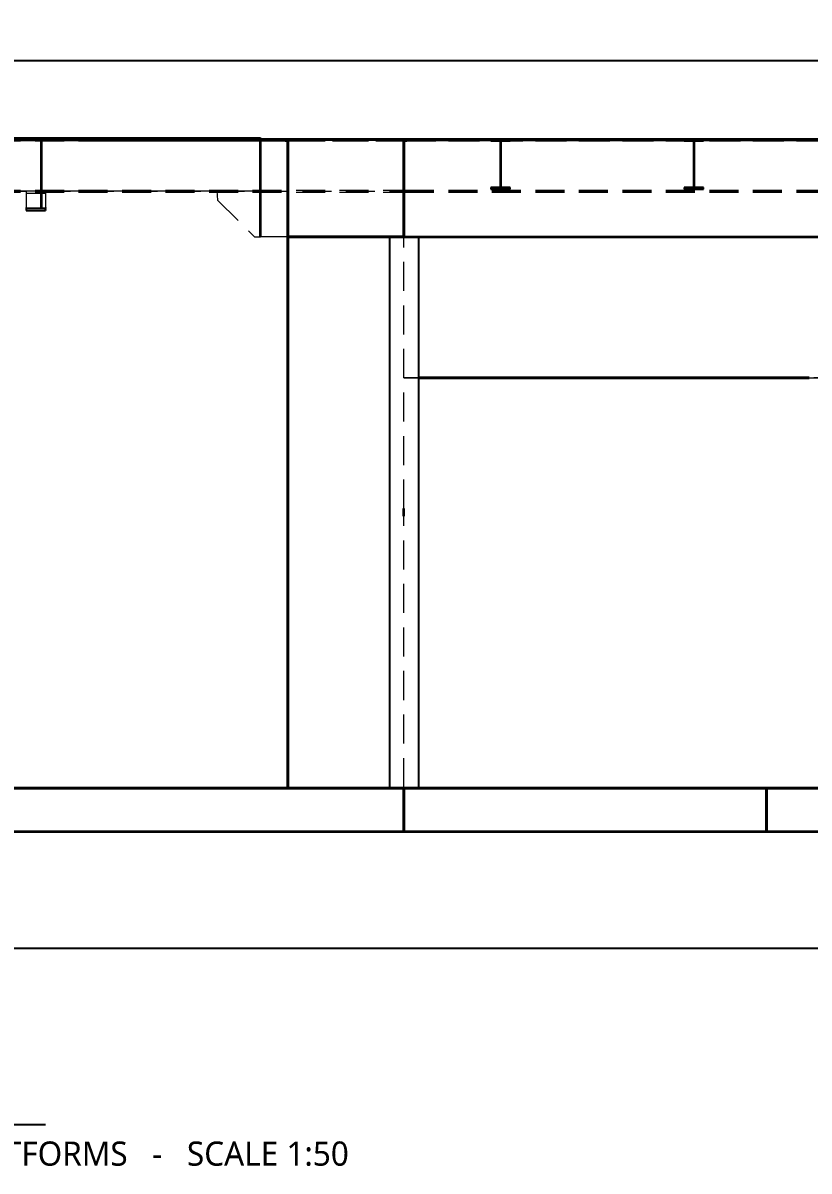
# Model space of a CAD drawing. Header units: millimetres. Extents: x -11795 to 47768, y 22971 to 65021.
# Drawn here: x 2405 to 6470, y 29520 to 35455 of the extents above; entities that cross this region are included whole.
import ezdxf
from ezdxf.enums import TextEntityAlignment as Align

# ---------------------------------------------------------------- set-up
doc = ezdxf.new("R2010")
doc.units = ezdxf.units.MM
doc.linetypes.add('HIDDEN_50', pattern=[225, 150, -75])
for name, color, linetype, lineweight in [('DIMENSIONS', 3, 'Continuous', 18), ('PLATE_HIDDEN', 8, 'HIDDEN_50', 18), ('PLATE_VISIBLE', 7, 'Continuous', 35), ('PROFILE_HIDDEN', 9, 'HIDDEN_50', 18), ('PROFILE_VISIBLE', 4, 'Continuous', 25), ('TEXT', 2, 'Continuous', 25)]:
    doc.layers.add(name, color=color, linetype=linetype, lineweight=lineweight)
doc.styles.add('OpenSans', font='OpenSans-Regular.ttf')
doc.styles.add('OpenSansCondensed-Light', font='OpenSansCondensed-Light.ttf')
doc.dimstyles.new('DIM_1_50', dxfattribs={"dimscale": 50, "dimtxt": 2.5, "dimasz": 2.5, "dimexe": 1.5, "dimexo": 1.5, "dimgap": 1, "dimtad": 1, "dimdec": 0, "dimzin": 12, "dimdsep": 46, "dimtxsty": 'OpenSansCondensed-Light', "dimtsz": 0.00125, "dimcen": 2.5, "dimclrd": 3, "dimclre": 3, "dimclrt": 3, "dimazin": 3, "dimtfac": 0.5, "dimtmove": 2, "dimatfit": 3})

msp = doc.modelspace()

# ---------------------------------------------------------------- linework, layer by layer
at = {"layer": 'PLATE_HIDDEN'}
for p, q in [((1632.1, 34850), (3634, 34850)), ((4370, 34850), (1633, 34850)), ((2500, 34850), (2500, 34585)), ((3559, 34850), (3634, 34850)), ((3634, 34850), (3634, 34349.3)), ((3634, 34850), (3634, 34585)), ((3634, 34349.3), (3634, 34849.6)), ((3634, 34849.6), (4375, 34849.6)), ((4225, 34850), (4375, 34850)), ((4375, 34850), (4375, 34845.1)), ((4375, 34849.6), (4375, 34844.7)), ((4375, 34844.7), (4375, 34849.6)), ((4375, 34849.6), (5470, 34849.6)), ((5380, 34850), (4380, 34850)), ((4860, 34849.6), (4830, 34849.6)), ((4875, 34599.6), (4875, 34849.6)), ((4920, 34849.6), (4890, 34849.6)), ((5620, 34849.6), (6870, 34849.6)), ((6870, 34850), (5830, 34850)), ((5860, 34849.6), (5830, 34849.6)), ((5875, 34599.6), (5875, 34849.6)), ((5920, 34849.6), (5890, 34849.6)), ((3634, 34585), (-200, 34585)), ((-200, 34585), (4370, 34585)), ((2500, 34585), (2500, 34500.8)), ((3634, 34585), (3407.2, 34586)), ((3407.2, 34586), (3411.5, 34538.8)), ((3411.5, 34538.8), (3602.5, 34349.4)), ((3634, 34349.3), (3634, 34585)), ((4380, 34585), (6870, 34585)), ((3602.5, 34349.4), (3634, 34349.3)), ((3777.3, 34349.3), (3634, 34349.3)), ((4375, 32944.6), (4375, 34344.3)), ((4375, 32944.6), (4375, 34344.3)), ((4450, 33620), (4375, 33620)), ((4375, 33620), (4450, 33620)), ((6870, 33620), (6470, 33620)), ((6470, 33620), (6870, 33620)), ((4375, 31505), (4375, 32904.6)), ((4375, 31505), (4375, 32904.6))]:
    msp.add_line(p, q, dxfattribs=at)
at = {"layer": 'PLATE_VISIBLE'}
for p, q in [((-1939.4, 34850.3), (3775.3, 34850.3)), ((-1688.5, 34850), (2938.3, 34850)), ((2797.9, 34850), (-1548.1, 34850)), ((2500, 34495.8), (2500, 34850)), ((2938.3, 34850), (2797.9, 34850)), ((2799.7, 34849.3), (2938.4, 34849.5)), ((3775.3, 34849.3), (2799.7, 34849.3)), ((2938.4, 34849.5), (3775.3, 34849.5)), ((3634, 34849.6), (3559, 34849.6)), ((3634, 34349.3), (3634, 34849.6)), ((3775.3, 34850.3), (3775.3, 31500)), ((3775.3, 31500), (3775.3, 34850.3)), ((3775.3, 34850.3), (3775.3, 31500)), ((4375, 34849.6), (3775.3, 34849.6)), ((3775.3, 34849.6), (3775.3, 34349.3)), ((4375, 34849.6), (4225, 34849.6)), ((4375, 34850), (4370, 34850)), ((4380, 34850), (4375, 34850)), ((4375, 34850), (4375, 34585)), ((4375, 34585), (4375, 34850)), ((4830, 34849.6), (4375, 34849.6)), ((4375, 34849.6), (4375, 34349.3)), ((4375, 34349.3), (4375, 34849.6)), ((4375, 34349.3), (4375, 34849.6)), ((4375, 34845.1), (4375, 34349.3)), ((4375, 34844.7), (4375, 34349.3)), ((4375, 34354.6), (4375, 34844.7)), ((4890, 34849.6), (4860, 34849.6)), ((4875, 34849.6), (4875, 34599.6)), ((5830, 34849.6), (4920, 34849.6)), ((5830, 34850), (5380, 34850)), ((5470, 34849.6), (5620, 34849.6)), ((5890, 34849.6), (5860, 34849.6)), ((5875, 34849.6), (5875, 34599.6)), ((6875, 34849.6), (5920, 34849.6)), ((4370, 34585), (4375, 34585)), ((4375, 34585), (4380, 34585)), ((2500, 34500.8), (2500, 34495.8)), ((3775.3, 34349.3), (4375, 34349.3)), ((4375, 34349.3), (3777.3, 34349.3)), ((4375, 34349.3), (4375, 34354.6)), ((4375, 34349.3), (6875, 34349.3)), ((4375, 34344.3), (4375, 34349.3)), ((4375, 34344.3), (4375, 34349.3)), ((6470, 33620), (4450, 33620)), ((4450, 33620), (6470, 33620)), ((4375, 32904.6), (4375, 32944.6)), ((4375, 32904.6), (4375, 32944.6)), ((3775.3, 31500), (-1939.4, 31500)), ((4375, 31500), (-200, 31500)), ((-200, 31500), (4375, 31500)), ((-200, 31500), (6875, 31500)), ((4375, 31500), (4375, 31505)), ((4375, 31500), (4375, 31505)), ((6250, 31500), (4375, 31500)), ((4375, 31500), (6250, 31500)), ((4375, 31500), (6250, 31500)), ((6250, 31500), (4375, 31500)), ((4375, 31273.1), (4375, 31500)), ((4375, 31500), (4375, 31273.1)), ((4375, 31273.1), (4375, 31500)), ((4375, 31500), (6250, 31500)), ((6875, 31500), (4375, 31500)), ((6250, 31500), (6875, 31500)), ((6875, 31500), (6250, 31500)), ((6250, 31273.1), (6250, 31500)), ((6250, 31500), (6250, 31273.1)), ((6250, 31500), (6250, 31273.1)), ((6875, 31273.1), (-200, 31273.1)), ((6250, 31273.1), (4375, 31273.1))]:
    msp.add_line(p, q, dxfattribs=at)
at = {"layer": 'PROFILE_HIDDEN'}
for p, q in [((-2482.4, 34845), (3760.2, 34845)), ((-2482.4, 34845), (4370, 34845)), ((1631.5, 34850), (3634, 34850)), ((1631.5, 34850), (3634, 34850)), ((2436.5, 34850), (2436.5, 34855)), ((2536.5, 34850), (2436.5, 34850)), ((2440.7, 34855), (2480.7, 34855)), ((2440.7, 34855), (2480.7, 34855)), ((2500.7, 34855), (2530.7, 34855)), ((2500.7, 34855), (2530.7, 34855)), ((2536.5, 34855), (2536.5, 34850)), ((3634, 34855), (3634, 34850)), ((3634, 34850), (3634, 34855)), ((3634, 34845), (3634, 34850)), ((3634, 34850), (3634, 34845)), ((6875, 34844.6), (3634, 34845)), ((6875, 34844.6), (3634, 34845)), ((3780.2, 34845), (4370, 34845)), ((4380, 34845), (6875, 34845)), ((4390, 34845), (6875, 34845)), ((4825, 34849.6), (4825, 34844.6)), ((4825, 34844.6), (4925, 34844.6)), ((4925, 34844.6), (4925, 34849.6)), ((5825, 34849.6), (5825, 34844.6)), ((5825, 34844.6), (5925, 34844.6)), ((5925, 34844.6), (5925, 34849.6)), ((4925, 34604.6), (4825, 34604.6)), ((4825, 34604.6), (4825, 34594.6)), ((4925, 34594.6), (4925, 34604.6)), ((5925, 34604.6), (5825, 34604.6)), ((5825, 34604.6), (5825, 34594.6)), ((5925, 34594.6), (5925, 34604.6)), ((-2482.4, 34590), (4370, 34590)), ((-2482.4, 34590), (4370, 34590)), ((-2482.4, 34580), (4370, 34580)), ((-2482.4, 34580), (4370, 34580)), ((2521.5, 34585), (2421.5, 34585)), ((2421.5, 34585), (2421.5, 34575)), ((2421.5, 34585), (2421.5, 34500.7)), ((2421.5, 34575), (2521.5, 34575)), ((2421.5, 34575), (2421.5, 34490.8)), ((2521.5, 34575), (2521.5, 34585)), ((2521.5, 34585), (2521.5, 34500.7)), ((2521.5, 34575), (2521.5, 34490.8)), ((4380, 34590), (6870, 34590)), ((4380, 34590), (6870, 34590)), ((4380, 34580), (6870, 34580)), ((4380, 34580), (6870, 34580)), ((4825, 34594.6), (4925, 34594.6)), ((5825, 34594.6), (5925, 34594.6))]:
    msp.add_line(p, q, dxfattribs=at)
at = {"layer": 'PROFILE_VISIBLE'}
for p, q in [((-1250, 34860), (3634, 34860)), ((-1250, 34860), (3634, 34860)), ((1281.2, 34855), (2440.7, 34855)), ((1281.2, 34855), (2440.7, 34855)), ((2436.5, 34860), (2536.5, 34860)), ((2436.5, 34855), (2436.5, 34860)), ((2436.5, 34860), (2536.5, 34860)), ((2436.5, 34850), (2436.5, 34860)), ((2536.5, 34850), (2436.5, 34850)), ((2480.7, 34855), (2500.7, 34855)), ((2480.7, 34855), (2500.7, 34855)), ((2530.7, 34855), (4375, 34855)), ((2530.7, 34855), (4375, 34855)), ((2536.5, 34860), (2536.5, 34855)), ((2536.5, 34860), (2536.5, 34850)), ((3634, 34860), (3634, 34855)), ((3634, 34855), (3634, 34860)), ((3634, 34850), (3634, 34855)), ((3634, 34855), (3634, 34850)), ((6875, 34854.6), (3634, 34855)), ((6875, 34854.6), (3634, 34855)), ((3760.2, 34845), (3780.2, 34845)), ((4370, 34845), (4375, 34845)), ((4370, 34845), (4375, 34845)), ((4375, 34855), (4375, 34845)), ((4375, 34845), (4375, 34855)), ((4375, 34855), (4375, 34845)), ((4375, 34845), (4375, 34855)), ((4375, 34855), (6875, 34855)), ((4375, 34855), (6875, 34855)), ((4375, 34845), (4390, 34845)), ((4375, 34845), (4380, 34845)), ((4925, 34854.6), (4825, 34854.6)), ((4825, 34854.6), (4825, 34849.6)), ((4925, 34854.6), (4825, 34854.6)), ((4825, 34854.6), (4825, 34844.6)), ((4825, 34844.6), (4925, 34844.6)), ((4925, 34849.6), (4925, 34854.6)), ((4925, 34844.6), (4925, 34854.6)), ((5925, 34854.6), (5825, 34854.6)), ((5825, 34854.6), (5825, 34849.6)), ((5925, 34854.6), (5825, 34854.6)), ((5825, 34854.6), (5825, 34844.6)), ((5825, 34844.6), (5925, 34844.6)), ((5925, 34849.6), (5925, 34854.6)), ((5925, 34844.6), (5925, 34854.6)), ((4925, 34604.6), (4825, 34604.6)), ((4825, 34604.6), (4825, 34594.6)), ((4925, 34594.6), (4925, 34604.6)), ((5925, 34604.6), (5825, 34604.6)), ((5825, 34604.6), (5825, 34594.6)), ((5925, 34594.6), (5925, 34604.6)), ((4370, 34590), (4375, 34590)), ((4370, 34590), (4375, 34590)), ((4370, 34580), (4375, 34580)), ((4370, 34580), (4375, 34580)), ((4375, 34590), (4375, 34580)), ((4375, 34580), (4375, 34590)), ((4375, 34590), (4375, 34580)), ((4375, 34580), (4375, 34590)), ((4375, 34590), (4380, 34590)), ((4375, 34590), (4380, 34590)), ((4375, 34580), (4380, 34580)), ((4375, 34580), (4380, 34580)), ((4825, 34594.6), (4925, 34594.6)), ((5825, 34594.6), (5925, 34594.6)), ((2421.5, 34500.7), (2421.5, 34495.8)), ((2521.5, 34495.8), (2421.5, 34495.8)), ((2421.5, 34495.8), (2421.5, 34485.8)), ((2421.5, 34490.8), (2421.5, 34485.8)), ((2421.5, 34485.8), (2521.5, 34485.8)), ((2521.5, 34500.7), (2521.5, 34495.8)), ((2521.5, 34485.8), (2521.5, 34495.8)), ((2521.5, 34490.8), (2521.5, 34485.8)), ((4450, 34349.3), (4300, 34349.3)), ((4300, 34349.3), (4450, 34349.3)), ((4300, 34349.3), (4300, 31500)), ((4300, 34349.3), (4300, 31500)), ((4450, 34349.3), (4450, 31500)), ((4450, 34349.3), (4450, 31500)), ((4450, 31500), (4300, 31500)), ((4300, 31500), (4450, 31500))]:
    msp.add_line(p, q, dxfattribs=at)
at = {"layer": 'TEXT'}
msp.add_line((608.6, 29760.6), (2521.1, 29760.6), dxfattribs=at)

# ---------------------------------------------------------------- texts
at = {"layer": 'TEXT', "style": 'OpenSans'}
msp.add_text('VIEWED FROM +X (LOOKING -X), BOTH PLATFORMS   -   SCALE 1:50', height=125, dxfattribs=at).set_placement((1564.8, 29673.1), align=Align.TOP_CENTER)

# ---------------------------------------------------------------- dimensions: what is measured, and where the dimension line sits
at = {"layer": 'DIMENSIONS'}
for base, p1, p2 in [((-7544.6, 35260), (-7544.6, 34860), (10674.2, 34860)), ((-7544.6, 30673.1), (-7544.6, 31273.1), (10674.2, 31273.1))]:
    msp.add_linear_dim(base=base, p1=p1, p2=p2, dimstyle='DIM_1_50', dxfattribs=at).render()

doc.saveas('drawing.dxf')
